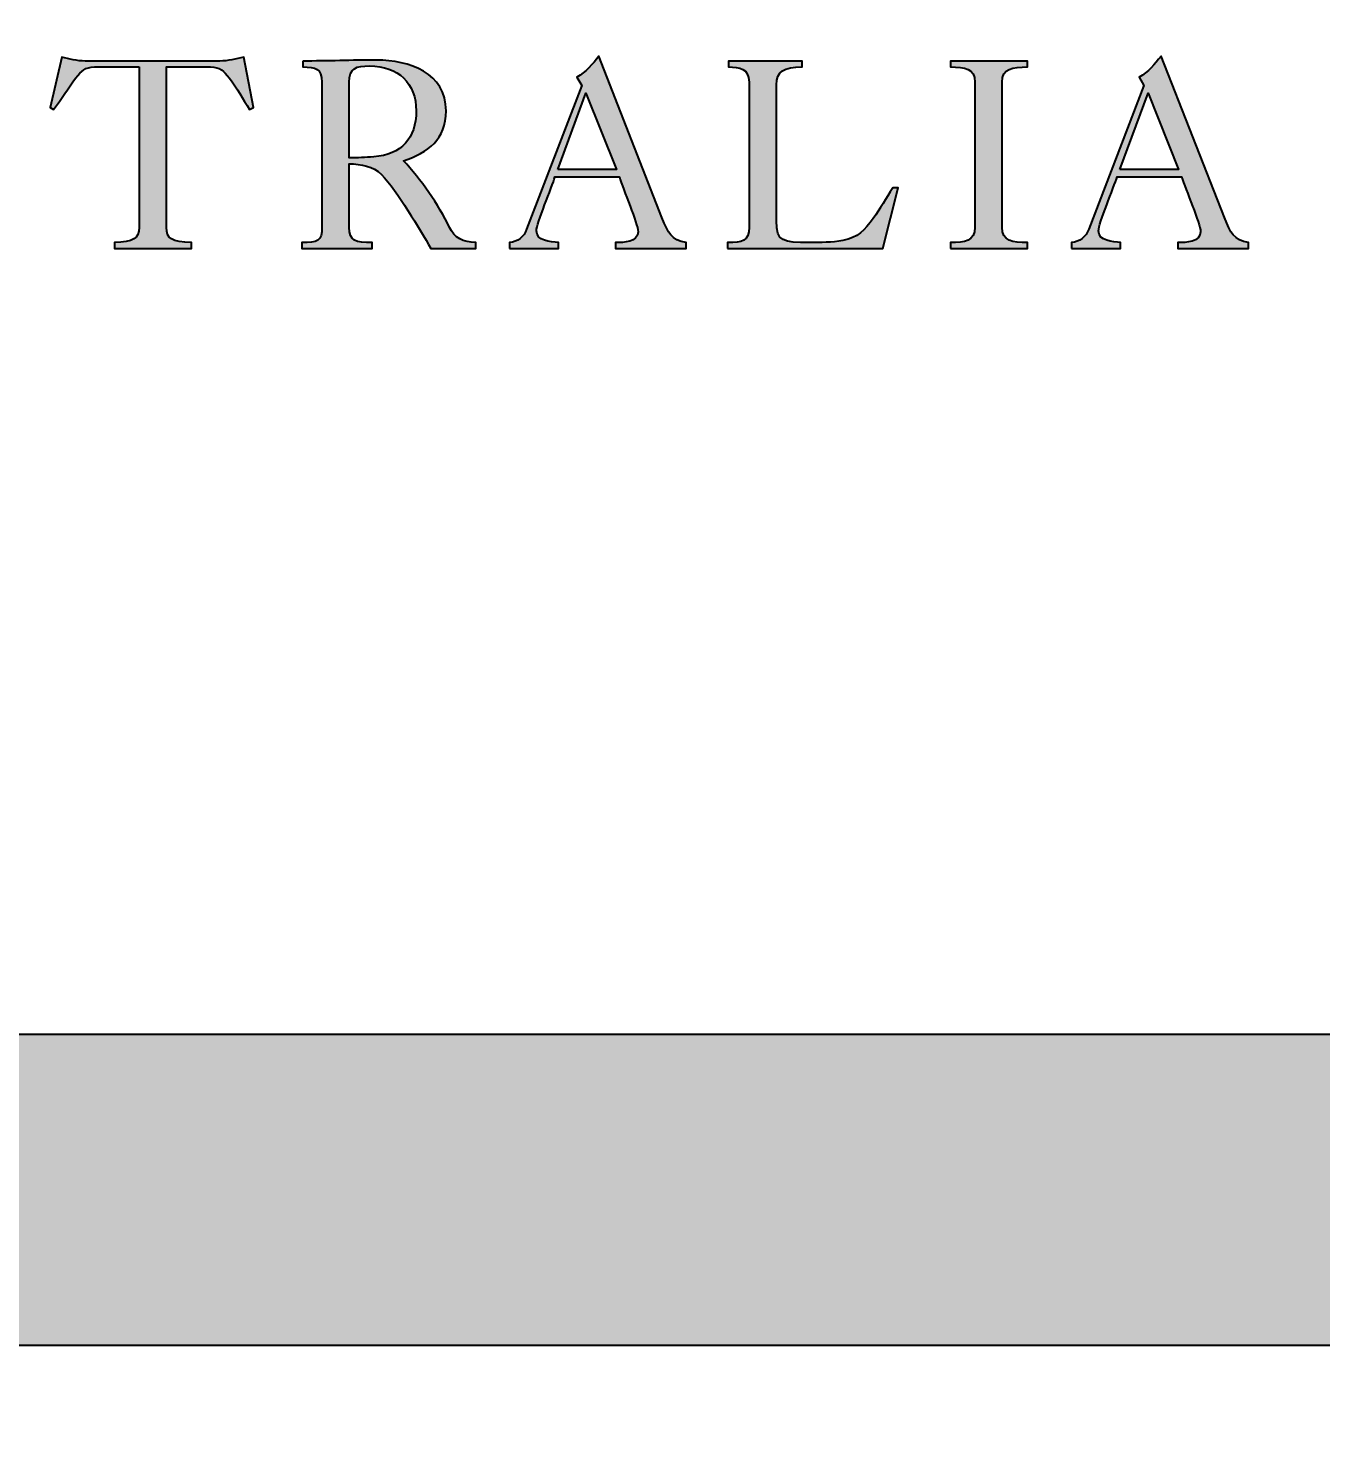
# Model space of a CAD drawing. Header units: millimetres. Extents: x 0 to 420, y 0 to 297.
# Drawn here: x 200.42 to 208.74, y 183.28 to 192.41 of the extents above; entities that cross this region are included whole.
import ezdxf

# ---------------------------------------------------------------- set-up
doc = ezdxf.new("R2010")
doc.units = ezdxf.units.MM
doc.header["$LTSCALE"] = 10
doc.header["$MEASUREMENT"] = 0
for name, color, linetype in [('L25', 1, 'Continuous'), ('T25', 1, 'Continuous'), ('TBLK18', 4, 'Continuous')]:
    doc.layers.add(name, color=color, linetype=linetype)
doc.styles.add('ISO', font='isocp2.shx')
doc.dimstyles.new('SIGNSDIM', dxfattribs={"dimtxt": 2.5, "dimasz": 0.2, "dimexe": 1.5, "dimexo": 2, "dimgap": 1, "dimtad": 1, "dimdec": 4, "dimlfac": 5, "dimrnd": 1, "dimdsep": 46, "dimtxsty": 'ISO', "dimblk": 'SGNDIM', "dimcen": 2.5, "dimse2": 1, "dimadec": 0, "dimazin": 0, "dimtfac": 1, "dimtdec": 4, "dimtix": 1, "dimtmove": 0, "dimatfit": 3, "dimldrblk": 'SGNDIM', "dimfxl": 1, "dimtolj": 1, "dimtzin": 0, "dimarcsym": 0})

# ---------------------------------------------------------------- blocks, each defined once
blk = doc.blocks.new('SGNDIM')
for p, q in [((0, 4.5), (0, -4.5)), ((0, 0), (-1, 0))]:
    blk.add_line(p, q)
blk = doc.blocks.new('*D21')
at = {"layer": 'Defpoints', "color": 0}
for p in [(177.8379, 200.8288), (208.4935, 200.8288), (208.4935, 151.6026)]:
    blk.add_point(p, dxfattribs=at)
at = {"layer": 'T25', "color": 0, "lineweight": -2}
blk.add_line((178.0379, 151.6026), (208.2935, 151.6026), dxfattribs=at)
at = {"layer": 'T25', "color": 0, "lineweight": -2, "xscale": 0.2, "yscale": 0.2, "zscale": 0.2, "rotation": 180}
blk.add_blockref('SGNDIM', (177.8379, 151.6026), dxfattribs=at)
at = {"layer": 'T25', "color": 0, "lineweight": -2, "xscale": 0.2, "yscale": 0.2, "zscale": 0.2}
blk.add_blockref('SGNDIM', (208.4935, 151.6026), dxfattribs=at)
at = {"layer": 'T25', "color": 0, "insert": (193.1657, 153.8526), "char_height": 2.5, "attachment_point": 5, "style": 'ISO'}
blk.add_mtext('\\A1;153', dxfattribs=at)
blk = doc.blocks.new('MR logo')
at = {"layer": 'TBLK18'}
h = blk.add_hatch(color=256, dxfattribs=at)
edge = h.paths.add_edge_path()
edge.add_spline(control_points=[(36.777, -13.893), (36.777, -13.893), (36.205, -13.893), (36.205, -13.893), (36.205, -13.893), (36.079, -13.893), (36.041, -13.943), (35.959, -14.037), (35.959, -14.037), (35.859, -14.163), (35.789, -14.308), (35.676, -14.44), (35.676, -14.44), (35.676, -14.44), (35.632, -14.415), (35.632, -14.415), (35.632, -14.415), (35.632, -14.415), (35.783, -13.767), (35.783, -13.767), (35.783, -13.767), (35.878, -13.792), (35.978, -13.817), (36.085, -13.817), (36.085, -13.817), (36.085, -13.817), (37.815, -13.817), (37.815, -13.817), (37.815, -13.817), (37.922, -13.817), (38.022, -13.792), (38.123, -13.767), (38.123, -13.767), (38.123, -13.767), (38.249, -14.415), (38.249, -14.415), (38.249, -14.415), (38.249, -14.415), (38.198, -14.44), (38.198, -14.44), (38.198, -14.44), (38.11, -14.308), (38.041, -14.163), (37.94, -14.037), (37.94, -14.037), (37.859, -13.943), (37.827, -13.893), (37.695, -13.893), (37.695, -13.893), (37.695, -13.893), (37.129, -13.893), (37.129, -13.893), (37.129, -13.893), (37.129, -13.893), (37.129, -15.956), (37.129, -15.956), (37.129, -15.956), (37.129, -16.106), (37.198, -16.138), (37.45, -16.151), (37.45, -16.151), (37.45, -16.151), (37.45, -16.226), (37.45, -16.226), (37.45, -16.226), (37.45, -16.226), (36.462, -16.226), (36.462, -16.226), (36.462, -16.226), (36.462, -16.226), (36.462, -16.151), (36.462, -16.151), (36.462, -16.151), (36.701, -16.138), (36.777, -16.106), (36.777, -15.956), (36.777, -15.956), (36.777, -15.956), (36.777, -13.893), (36.777, -13.893)], knot_values=[0, 0, 0, 0, 0.05, 0.05, 0.05, 0.05, 0.1, 0.1, 0.1, 0.1, 0.15, 0.15, 0.15, 0.15, 0.2, 0.2, 0.2, 0.2, 0.25, 0.25, 0.25, 0.25, 0.3, 0.3, 0.3, 0.3, 0.35, 0.35, 0.35, 0.35, 0.4, 0.4, 0.4, 0.4, 0.45, 0.45, 0.45, 0.45, 0.5, 0.5, 0.5, 0.5, 0.55, 0.55, 0.55, 0.55, 0.6, 0.6, 0.6, 0.6, 0.65, 0.65, 0.65, 0.65, 0.7, 0.7, 0.7, 0.7, 0.75, 0.75, 0.75, 0.75, 0.8, 0.8, 0.8, 0.8, 0.85, 0.85, 0.85, 0.85, 0.9, 0.9, 0.9, 0.9, 0.95, 0.95, 0.95, 0.95, 1, 1, 1, 1], degree=3, periodic=0)
h = blk.add_hatch(color=256, dxfattribs=at)
edge = h.paths.add_edge_path()
edge.add_spline(control_points=[(38.884, -13.817), (39.198, -13.817), (39.519, -13.805), (39.833, -13.805), (39.833, -13.805), (40.255, -13.805), (40.727, -13.968), (40.727, -14.459), (40.727, -14.459), (40.727, -14.823), (40.5, -14.993), (40.179, -15.1), (40.179, -15.1), (40.4, -15.333), (40.632, -15.666), (40.771, -15.956), (40.771, -15.956), (40.833, -16.088), (40.947, -16.151), (41.11, -16.151), (41.11, -16.151), (41.11, -16.151), (41.11, -16.226), (41.11, -16.226), (41.11, -16.226), (41.11, -16.226), (40.532, -16.226), (40.532, -16.226), (40.532, -16.226), (40.381, -15.974), (40.104, -15.496), (39.896, -15.276), (39.896, -15.276), (39.789, -15.163), (39.632, -15.144), (39.481, -15.138), (39.481, -15.138), (39.481, -15.138), (39.481, -15.956), (39.481, -15.956), (39.481, -15.956), (39.481, -16.132), (39.563, -16.151), (39.777, -16.151), (39.777, -16.151), (39.777, -16.151), (39.777, -16.226), (39.777, -16.226), (39.777, -16.226), (39.777, -16.226), (38.871, -16.226), (38.871, -16.226), (38.871, -16.226), (38.871, -16.226), (38.871, -16.151), (38.871, -16.151), (38.871, -16.151), (39.066, -16.151), (39.142, -16.132), (39.129, -15.956), (39.129, -15.956), (39.129, -15.956), (39.129, -14.088), (39.129, -14.088), (39.129, -14.088), (39.129, -13.912), (39.047, -13.893), (38.884, -13.893), (38.884, -13.893), (38.884, -13.893), (38.884, -13.817), (38.884, -13.817)], knot_values=[0, 0, 0, 0, 0.055556, 0.055556, 0.055556, 0.055556, 0.111111, 0.111111, 0.111111, 0.111111, 0.166667, 0.166667, 0.166667, 0.166667, 0.222222, 0.222222, 0.222222, 0.222222, 0.277778, 0.277778, 0.277778, 0.277778, 0.333333, 0.333333, 0.333333, 0.333333, 0.388889, 0.388889, 0.388889, 0.388889, 0.444444, 0.444444, 0.444444, 0.444444, 0.5, 0.5, 0.5, 0.5, 0.555556, 0.555556, 0.555556, 0.555556, 0.611111, 0.611111, 0.611111, 0.611111, 0.666667, 0.666667, 0.666667, 0.666667, 0.722222, 0.722222, 0.722222, 0.722222, 0.777778, 0.777778, 0.777778, 0.777778, 0.833333, 0.833333, 0.833333, 0.833333, 0.888889, 0.888889, 0.888889, 0.888889, 0.944444, 0.944444, 0.944444, 0.944444, 1, 1, 1, 1], degree=3, periodic=0)
edge = h.paths.add_edge_path(flags=16)
edge.add_spline(control_points=[(40.343, -14.459), (40.343, -14.1), (40.11, -13.88), (39.745, -13.88), (39.745, -13.88), (39.569, -13.88), (39.481, -13.905), (39.481, -14.088), (39.481, -14.088), (39.481, -14.088), (39.481, -15.063), (39.481, -15.063), (39.481, -15.063), (39.588, -15.063), (39.689, -15.056), (39.796, -15.05), (39.796, -15.05), (40.154, -15.018), (40.343, -14.811), (40.343, -14.459)], knot_values=[0, 0, 0, 0, 0.2, 0.2, 0.2, 0.2, 0.4, 0.4, 0.4, 0.4, 0.6, 0.6, 0.6, 0.6, 0.8, 0.8, 0.8, 0.8, 1, 1, 1, 1], degree=3, periodic=0)
h = blk.add_hatch(color=256, dxfattribs=at)
edge = h.paths.add_edge_path(flags=16)
edge.add_spline(control_points=[(42.167, -15.213), (42.167, -15.213), (42.921, -15.213), (42.921, -15.213), (42.921, -15.213), (42.921, -15.213), (42.525, -14.232), (42.525, -14.232), (42.525, -14.232), (42.525, -14.232), (42.167, -15.213), (42.167, -15.213)], knot_values=[0, 0, 0, 0, 0.333333, 0.333333, 0.333333, 0.333333, 0.666667, 0.666667, 0.666667, 0.666667, 1, 1, 1, 1], degree=3, periodic=0)
edge = h.paths.add_edge_path()
edge.add_spline(control_points=[(41.544, -16.226), (41.544, -16.226), (41.544, -16.151), (41.544, -16.151), (41.544, -16.151), (41.645, -16.144), (41.733, -16.075), (41.764, -15.981), (41.764, -15.981), (41.764, -15.981), (42.475, -14.132), (42.475, -14.132), (42.475, -14.132), (42.475, -14.132), (42.412, -14.025), (42.412, -14.025), (42.412, -14.025), (42.525, -13.962), (42.613, -13.855), (42.695, -13.754), (42.695, -13.754), (42.695, -13.754), (43.506, -15.83), (43.506, -15.83), (43.506, -15.83), (43.588, -16.031), (43.626, -16.119), (43.815, -16.151), (43.815, -16.151), (43.815, -16.151), (43.815, -16.226), (43.815, -16.226), (43.815, -16.226), (43.815, -16.226), (42.909, -16.226), (42.909, -16.226), (42.909, -16.226), (42.909, -16.226), (42.909, -16.151), (42.909, -16.151), (42.909, -16.151), (43.01, -16.151), (43.198, -16.151), (43.198, -16.012), (43.198, -16.012), (43.198, -15.912), (43.003, -15.465), (42.959, -15.308), (42.959, -15.308), (42.959, -15.308), (42.129, -15.308), (42.129, -15.308), (42.129, -15.308), (42.091, -15.434), (41.89, -15.912), (41.89, -16), (41.89, -16), (41.89, -16.138), (42.072, -16.138), (42.173, -16.151), (42.173, -16.151), (42.173, -16.151), (42.173, -16.226), (42.173, -16.226), (42.173, -16.226), (42.173, -16.226), (41.544, -16.226), (41.544, -16.226)], knot_values=[0, 0, 0, 0, 0.058824, 0.058824, 0.058824, 0.058824, 0.117647, 0.117647, 0.117647, 0.117647, 0.176471, 0.176471, 0.176471, 0.176471, 0.235294, 0.235294, 0.235294, 0.235294, 0.294118, 0.294118, 0.294118, 0.294118, 0.352941, 0.352941, 0.352941, 0.352941, 0.411765, 0.411765, 0.411765, 0.411765, 0.470588, 0.470588, 0.470588, 0.470588, 0.529412, 0.529412, 0.529412, 0.529412, 0.588235, 0.588235, 0.588235, 0.588235, 0.647059, 0.647059, 0.647059, 0.647059, 0.705882, 0.705882, 0.705882, 0.705882, 0.764706, 0.764706, 0.764706, 0.764706, 0.823529, 0.823529, 0.823529, 0.823529, 0.882353, 0.882353, 0.882353, 0.882353, 0.941176, 0.941176, 0.941176, 0.941176, 1, 1, 1, 1], degree=3, periodic=0)
h = blk.add_hatch(color=256, dxfattribs=at)
edge = h.paths.add_edge_path()
edge.add_spline(control_points=[(44.349, -16.226), (44.349, -16.226), (44.349, -16.151), (44.349, -16.151), (44.349, -16.151), (44.544, -16.151), (44.626, -16.132), (44.626, -15.956), (44.626, -15.956), (44.626, -15.956), (44.626, -14.088), (44.626, -14.088), (44.626, -14.088), (44.626, -13.912), (44.5, -13.893), (44.362, -13.893), (44.362, -13.893), (44.362, -13.893), (44.362, -13.817), (44.362, -13.817), (44.362, -13.817), (44.362, -13.817), (45.311, -13.817), (45.311, -13.817), (45.311, -13.817), (45.311, -13.817), (45.311, -13.893), (45.311, -13.893), (45.311, -13.893), (45.072, -13.893), (44.978, -13.949), (44.978, -14.125), (44.978, -14.125), (44.978, -14.125), (44.978, -15.874), (44.978, -15.874), (44.978, -15.874), (44.978, -16.144), (45.066, -16.151), (45.406, -16.151), (45.406, -16.151), (45.544, -16.151), (45.695, -16.151), (45.833, -16.125), (45.833, -16.125), (46.022, -16.094), (46.116, -15.987), (46.223, -15.842), (46.223, -15.842), (46.311, -15.717), (46.393, -15.585), (46.475, -15.446), (46.475, -15.446), (46.475, -15.446), (46.544, -15.446), (46.544, -15.446), (46.544, -15.446), (46.544, -15.446), (46.349, -16.226), (46.349, -16.226), (46.349, -16.226), (46.349, -16.226), (44.349, -16.226), (44.349, -16.226)], knot_values=[0, 0, 0, 0, 0.0625, 0.0625, 0.0625, 0.0625, 0.125, 0.125, 0.125, 0.125, 0.1875, 0.1875, 0.1875, 0.1875, 0.25, 0.25, 0.25, 0.25, 0.3125, 0.3125, 0.3125, 0.3125, 0.375, 0.375, 0.375, 0.375, 0.4375, 0.4375, 0.4375, 0.4375, 0.5, 0.5, 0.5, 0.5, 0.5625, 0.5625, 0.5625, 0.5625, 0.625, 0.625, 0.625, 0.625, 0.6875, 0.6875, 0.6875, 0.6875, 0.75, 0.75, 0.75, 0.75, 0.8125, 0.8125, 0.8125, 0.8125, 0.875, 0.875, 0.875, 0.875, 0.9375, 0.9375, 0.9375, 0.9375, 1, 1, 1, 1], degree=3, periodic=0)
h = blk.add_hatch(color=256, dxfattribs=at)
edge = h.paths.add_edge_path()
edge.add_spline(control_points=[(47.217, -16.226), (47.217, -16.226), (47.217, -16.151), (47.217, -16.151), (47.217, -16.151), (47.406, -16.151), (47.531, -16.132), (47.531, -15.956), (47.531, -15.956), (47.531, -15.956), (47.531, -14.088), (47.531, -14.088), (47.531, -14.088), (47.531, -13.912), (47.406, -13.893), (47.217, -13.893), (47.217, -13.893), (47.217, -13.893), (47.217, -13.817), (47.217, -13.817), (47.217, -13.817), (47.217, -13.817), (48.211, -13.817), (48.211, -13.817), (48.211, -13.817), (48.211, -13.817), (48.211, -13.893), (48.211, -13.893), (48.211, -13.893), (48.009, -13.893), (47.884, -13.912), (47.884, -14.088), (47.884, -14.088), (47.884, -14.088), (47.884, -15.956), (47.884, -15.956), (47.884, -15.956), (47.884, -16.132), (48.009, -16.151), (48.211, -16.151), (48.211, -16.151), (48.211, -16.151), (48.211, -16.226), (48.211, -16.226), (48.211, -16.226), (48.211, -16.226), (47.217, -16.226), (47.217, -16.226)], knot_values=[0, 0, 0, 0, 0.083333, 0.083333, 0.083333, 0.083333, 0.166667, 0.166667, 0.166667, 0.166667, 0.25, 0.25, 0.25, 0.25, 0.333333, 0.333333, 0.333333, 0.333333, 0.416667, 0.416667, 0.416667, 0.416667, 0.5, 0.5, 0.5, 0.5, 0.583333, 0.583333, 0.583333, 0.583333, 0.666667, 0.666667, 0.666667, 0.666667, 0.75, 0.75, 0.75, 0.75, 0.833333, 0.833333, 0.833333, 0.833333, 0.916667, 0.916667, 0.916667, 0.916667, 1, 1, 1, 1], degree=3, periodic=0)
h = blk.add_hatch(color=256, dxfattribs=at)
edge = h.paths.add_edge_path()
edge.add_spline(control_points=[(48.777, -16.226), (48.777, -16.226), (48.777, -16.151), (48.777, -16.151), (48.777, -16.151), (48.877, -16.144), (48.965, -16.075), (48.997, -15.981), (48.997, -15.981), (48.997, -15.981), (49.708, -14.132), (49.708, -14.132), (49.708, -14.132), (49.708, -14.132), (49.645, -14.025), (49.645, -14.025), (49.645, -14.025), (49.764, -13.962), (49.846, -13.855), (49.928, -13.754), (49.928, -13.754), (49.928, -13.754), (50.745, -15.83), (50.745, -15.83), (50.745, -15.83), (50.821, -16.031), (50.865, -16.119), (51.053, -16.151), (51.053, -16.151), (51.053, -16.151), (51.053, -16.226), (51.053, -16.226), (51.053, -16.226), (51.053, -16.226), (50.142, -16.226), (50.142, -16.226), (50.142, -16.226), (50.142, -16.226), (50.142, -16.151), (50.142, -16.151), (50.142, -16.151), (50.248, -16.151), (50.437, -16.151), (50.437, -16.012), (50.437, -16.012), (50.437, -15.912), (50.242, -15.465), (50.192, -15.308), (50.192, -15.308), (50.192, -15.308), (49.362, -15.308), (49.362, -15.308), (49.362, -15.308), (49.324, -15.434), (49.123, -15.912), (49.123, -16), (49.123, -16), (49.123, -16.138), (49.311, -16.138), (49.406, -16.151), (49.406, -16.151), (49.406, -16.151), (49.406, -16.226), (49.406, -16.226), (49.406, -16.226), (49.406, -16.226), (48.777, -16.226), (48.777, -16.226)], knot_values=[0, 0, 0, 0, 0.058824, 0.058824, 0.058824, 0.058824, 0.117647, 0.117647, 0.117647, 0.117647, 0.176471, 0.176471, 0.176471, 0.176471, 0.235294, 0.235294, 0.235294, 0.235294, 0.294118, 0.294118, 0.294118, 0.294118, 0.352941, 0.352941, 0.352941, 0.352941, 0.411765, 0.411765, 0.411765, 0.411765, 0.470588, 0.470588, 0.470588, 0.470588, 0.529412, 0.529412, 0.529412, 0.529412, 0.588235, 0.588235, 0.588235, 0.588235, 0.647059, 0.647059, 0.647059, 0.647059, 0.705882, 0.705882, 0.705882, 0.705882, 0.764706, 0.764706, 0.764706, 0.764706, 0.823529, 0.823529, 0.823529, 0.823529, 0.882353, 0.882353, 0.882353, 0.882353, 0.941176, 0.941176, 0.941176, 0.941176, 1, 1, 1, 1], degree=3, periodic=0)
edge = h.paths.add_edge_path(flags=16)
edge.add_spline(control_points=[(49.399, -15.213), (49.399, -15.213), (50.154, -15.213), (50.154, -15.213), (50.154, -15.213), (50.154, -15.213), (49.764, -14.232), (49.764, -14.232), (49.764, -14.232), (49.764, -14.232), (49.399, -15.213), (49.399, -15.213)], knot_values=[0, 0, 0, 0, 0.333333, 0.333333, 0.333333, 0.333333, 0.666667, 0.666667, 0.666667, 0.666667, 1, 1, 1, 1], degree=3, periodic=0)
for points, knots in [([(36.777, -13.893), (36.777, -13.893), (36.205, -13.893), (36.205, -13.893), (36.205, -13.893), (36.079, -13.893), (36.041, -13.943), (35.959, -14.037), (35.959, -14.037), (35.859, -14.163), (35.789, -14.308), (35.676, -14.44), (35.676, -14.44), (35.676, -14.44), (35.632, -14.415), (35.632, -14.415), (35.632, -14.415), (35.632, -14.415), (35.783, -13.767), (35.783, -13.767), (35.783, -13.767), (35.878, -13.792), (35.978, -13.817), (36.085, -13.817), (36.085, -13.817), (36.085, -13.817), (37.815, -13.817), (37.815, -13.817), (37.815, -13.817), (37.922, -13.817), (38.022, -13.792), (38.123, -13.767), (38.123, -13.767), (38.123, -13.767), (38.249, -14.415), (38.249, -14.415), (38.249, -14.415), (38.249, -14.415), (38.198, -14.44), (38.198, -14.44), (38.198, -14.44), (38.11, -14.308), (38.041, -14.163), (37.94, -14.037), (37.94, -14.037), (37.859, -13.943), (37.827, -13.893), (37.695, -13.893), (37.695, -13.893), (37.695, -13.893), (37.129, -13.893), (37.129, -13.893), (37.129, -13.893), (37.129, -13.893), (37.129, -15.956), (37.129, -15.956), (37.129, -15.956), (37.129, -16.106), (37.198, -16.138), (37.45, -16.151), (37.45, -16.151), (37.45, -16.151), (37.45, -16.226), (37.45, -16.226), (37.45, -16.226), (37.45, -16.226), (36.462, -16.226), (36.462, -16.226), (36.462, -16.226), (36.462, -16.226), (36.462, -16.151), (36.462, -16.151), (36.462, -16.151), (36.701, -16.138), (36.777, -16.106), (36.777, -15.956), (36.777, -15.956), (36.777, -15.956), (36.777, -13.893), (36.777, -13.893)], [0, 0, 0, 0, 0.05, 0.05, 0.05, 0.05, 0.1, 0.1, 0.1, 0.1, 0.15, 0.15, 0.15, 0.15, 0.2, 0.2, 0.2, 0.2, 0.25, 0.25, 0.25, 0.25, 0.3, 0.3, 0.3, 0.3, 0.35, 0.35, 0.35, 0.35, 0.4, 0.4, 0.4, 0.4, 0.45, 0.45, 0.45, 0.45, 0.5, 0.5, 0.5, 0.5, 0.55, 0.55, 0.55, 0.55, 0.6, 0.6, 0.6, 0.6, 0.65, 0.65, 0.65, 0.65, 0.7, 0.7, 0.7, 0.7, 0.75, 0.75, 0.75, 0.75, 0.8, 0.8, 0.8, 0.8, 0.85, 0.85, 0.85, 0.85, 0.9, 0.9, 0.9, 0.9, 0.95, 0.95, 0.95, 0.95, 1, 1, 1, 1]), ([(38.884, -13.817), (39.198, -13.817), (39.519, -13.805), (39.833, -13.805), (39.833, -13.805), (40.255, -13.805), (40.727, -13.968), (40.727, -14.459), (40.727, -14.459), (40.727, -14.823), (40.5, -14.993), (40.179, -15.1), (40.179, -15.1), (40.4, -15.333), (40.632, -15.666), (40.771, -15.956), (40.771, -15.956), (40.833, -16.088), (40.947, -16.151), (41.11, -16.151), (41.11, -16.151), (41.11, -16.151), (41.11, -16.226), (41.11, -16.226), (41.11, -16.226), (41.11, -16.226), (40.532, -16.226), (40.532, -16.226), (40.532, -16.226), (40.381, -15.974), (40.104, -15.496), (39.896, -15.276), (39.896, -15.276), (39.789, -15.163), (39.632, -15.144), (39.481, -15.138), (39.481, -15.138), (39.481, -15.138), (39.481, -15.956), (39.481, -15.956), (39.481, -15.956), (39.481, -16.132), (39.563, -16.151), (39.777, -16.151), (39.777, -16.151), (39.777, -16.151), (39.777, -16.226), (39.777, -16.226), (39.777, -16.226), (39.777, -16.226), (38.871, -16.226), (38.871, -16.226), (38.871, -16.226), (38.871, -16.226), (38.871, -16.151), (38.871, -16.151), (38.871, -16.151), (39.066, -16.151), (39.142, -16.132), (39.129, -15.956), (39.129, -15.956), (39.129, -15.956), (39.129, -14.088), (39.129, -14.088), (39.129, -14.088), (39.129, -13.912), (39.047, -13.893), (38.884, -13.893), (38.884, -13.893), (38.884, -13.893), (38.884, -13.817), (38.884, -13.817)], [0, 0, 0, 0, 0.055556, 0.055556, 0.055556, 0.055556, 0.111111, 0.111111, 0.111111, 0.111111, 0.166667, 0.166667, 0.166667, 0.166667, 0.222222, 0.222222, 0.222222, 0.222222, 0.277778, 0.277778, 0.277778, 0.277778, 0.333333, 0.333333, 0.333333, 0.333333, 0.388889, 0.388889, 0.388889, 0.388889, 0.444444, 0.444444, 0.444444, 0.444444, 0.5, 0.5, 0.5, 0.5, 0.555556, 0.555556, 0.555556, 0.555556, 0.611111, 0.611111, 0.611111, 0.611111, 0.666667, 0.666667, 0.666667, 0.666667, 0.722222, 0.722222, 0.722222, 0.722222, 0.777778, 0.777778, 0.777778, 0.777778, 0.833333, 0.833333, 0.833333, 0.833333, 0.888889, 0.888889, 0.888889, 0.888889, 0.944444, 0.944444, 0.944444, 0.944444, 1, 1, 1, 1]), ([(41.544, -16.226), (41.544, -16.226), (41.544, -16.151), (41.544, -16.151), (41.544, -16.151), (41.645, -16.144), (41.733, -16.075), (41.764, -15.981), (41.764, -15.981), (41.764, -15.981), (42.475, -14.132), (42.475, -14.132), (42.475, -14.132), (42.475, -14.132), (42.412, -14.025), (42.412, -14.025), (42.412, -14.025), (42.525, -13.962), (42.613, -13.855), (42.695, -13.754), (42.695, -13.754), (42.695, -13.754), (43.506, -15.83), (43.506, -15.83), (43.506, -15.83), (43.588, -16.031), (43.626, -16.119), (43.815, -16.151), (43.815, -16.151), (43.815, -16.151), (43.815, -16.226), (43.815, -16.226), (43.815, -16.226), (43.815, -16.226), (42.909, -16.226), (42.909, -16.226), (42.909, -16.226), (42.909, -16.226), (42.909, -16.151), (42.909, -16.151), (42.909, -16.151), (43.01, -16.151), (43.198, -16.151), (43.198, -16.012), (43.198, -16.012), (43.198, -15.912), (43.003, -15.465), (42.959, -15.308), (42.959, -15.308), (42.959, -15.308), (42.129, -15.308), (42.129, -15.308), (42.129, -15.308), (42.091, -15.434), (41.89, -15.912), (41.89, -16), (41.89, -16), (41.89, -16.138), (42.072, -16.138), (42.173, -16.151), (42.173, -16.151), (42.173, -16.151), (42.173, -16.226), (42.173, -16.226), (42.173, -16.226), (42.173, -16.226), (41.544, -16.226), (41.544, -16.226)], [0, 0, 0, 0, 0.058824, 0.058824, 0.058824, 0.058824, 0.117647, 0.117647, 0.117647, 0.117647, 0.176471, 0.176471, 0.176471, 0.176471, 0.235294, 0.235294, 0.235294, 0.235294, 0.294118, 0.294118, 0.294118, 0.294118, 0.352941, 0.352941, 0.352941, 0.352941, 0.411765, 0.411765, 0.411765, 0.411765, 0.470588, 0.470588, 0.470588, 0.470588, 0.529412, 0.529412, 0.529412, 0.529412, 0.588235, 0.588235, 0.588235, 0.588235, 0.647059, 0.647059, 0.647059, 0.647059, 0.705882, 0.705882, 0.705882, 0.705882, 0.764706, 0.764706, 0.764706, 0.764706, 0.823529, 0.823529, 0.823529, 0.823529, 0.882353, 0.882353, 0.882353, 0.882353, 0.941176, 0.941176, 0.941176, 0.941176, 1, 1, 1, 1]), ([(44.349, -16.226), (44.349, -16.226), (44.349, -16.151), (44.349, -16.151), (44.349, -16.151), (44.544, -16.151), (44.626, -16.132), (44.626, -15.956), (44.626, -15.956), (44.626, -15.956), (44.626, -14.088), (44.626, -14.088), (44.626, -14.088), (44.626, -13.912), (44.5, -13.893), (44.362, -13.893), (44.362, -13.893), (44.362, -13.893), (44.362, -13.817), (44.362, -13.817), (44.362, -13.817), (44.362, -13.817), (45.311, -13.817), (45.311, -13.817), (45.311, -13.817), (45.311, -13.817), (45.311, -13.893), (45.311, -13.893), (45.311, -13.893), (45.072, -13.893), (44.978, -13.949), (44.978, -14.125), (44.978, -14.125), (44.978, -14.125), (44.978, -15.874), (44.978, -15.874), (44.978, -15.874), (44.978, -16.144), (45.066, -16.151), (45.406, -16.151), (45.406, -16.151), (45.544, -16.151), (45.695, -16.151), (45.833, -16.125), (45.833, -16.125), (46.022, -16.094), (46.116, -15.987), (46.223, -15.842), (46.223, -15.842), (46.311, -15.717), (46.393, -15.585), (46.475, -15.446), (46.475, -15.446), (46.475, -15.446), (46.544, -15.446), (46.544, -15.446), (46.544, -15.446), (46.544, -15.446), (46.349, -16.226), (46.349, -16.226), (46.349, -16.226), (46.349, -16.226), (44.349, -16.226), (44.349, -16.226)], [0, 0, 0, 0, 0.0625, 0.0625, 0.0625, 0.0625, 0.125, 0.125, 0.125, 0.125, 0.1875, 0.1875, 0.1875, 0.1875, 0.25, 0.25, 0.25, 0.25, 0.3125, 0.3125, 0.3125, 0.3125, 0.375, 0.375, 0.375, 0.375, 0.4375, 0.4375, 0.4375, 0.4375, 0.5, 0.5, 0.5, 0.5, 0.5625, 0.5625, 0.5625, 0.5625, 0.625, 0.625, 0.625, 0.625, 0.6875, 0.6875, 0.6875, 0.6875, 0.75, 0.75, 0.75, 0.75, 0.8125, 0.8125, 0.8125, 0.8125, 0.875, 0.875, 0.875, 0.875, 0.9375, 0.9375, 0.9375, 0.9375, 1, 1, 1, 1]), ([(47.217, -16.226), (47.217, -16.226), (47.217, -16.151), (47.217, -16.151), (47.217, -16.151), (47.406, -16.151), (47.531, -16.132), (47.531, -15.956), (47.531, -15.956), (47.531, -15.956), (47.531, -14.088), (47.531, -14.088), (47.531, -14.088), (47.531, -13.912), (47.406, -13.893), (47.217, -13.893), (47.217, -13.893), (47.217, -13.893), (47.217, -13.817), (47.217, -13.817), (47.217, -13.817), (47.217, -13.817), (48.211, -13.817), (48.211, -13.817), (48.211, -13.817), (48.211, -13.817), (48.211, -13.893), (48.211, -13.893), (48.211, -13.893), (48.009, -13.893), (47.884, -13.912), (47.884, -14.088), (47.884, -14.088), (47.884, -14.088), (47.884, -15.956), (47.884, -15.956), (47.884, -15.956), (47.884, -16.132), (48.009, -16.151), (48.211, -16.151), (48.211, -16.151), (48.211, -16.151), (48.211, -16.226), (48.211, -16.226), (48.211, -16.226), (48.211, -16.226), (47.217, -16.226), (47.217, -16.226)], [0, 0, 0, 0, 0.083333, 0.083333, 0.083333, 0.083333, 0.166667, 0.166667, 0.166667, 0.166667, 0.25, 0.25, 0.25, 0.25, 0.333333, 0.333333, 0.333333, 0.333333, 0.416667, 0.416667, 0.416667, 0.416667, 0.5, 0.5, 0.5, 0.5, 0.583333, 0.583333, 0.583333, 0.583333, 0.666667, 0.666667, 0.666667, 0.666667, 0.75, 0.75, 0.75, 0.75, 0.833333, 0.833333, 0.833333, 0.833333, 0.916667, 0.916667, 0.916667, 0.916667, 1, 1, 1, 1]), ([(48.777, -16.226), (48.777, -16.226), (48.777, -16.151), (48.777, -16.151), (48.777, -16.151), (48.877, -16.144), (48.965, -16.075), (48.997, -15.981), (48.997, -15.981), (48.997, -15.981), (49.708, -14.132), (49.708, -14.132), (49.708, -14.132), (49.708, -14.132), (49.645, -14.025), (49.645, -14.025), (49.645, -14.025), (49.764, -13.962), (49.846, -13.855), (49.928, -13.754), (49.928, -13.754), (49.928, -13.754), (50.745, -15.83), (50.745, -15.83), (50.745, -15.83), (50.821, -16.031), (50.865, -16.119), (51.053, -16.151), (51.053, -16.151), (51.053, -16.151), (51.053, -16.226), (51.053, -16.226), (51.053, -16.226), (51.053, -16.226), (50.142, -16.226), (50.142, -16.226), (50.142, -16.226), (50.142, -16.226), (50.142, -16.151), (50.142, -16.151), (50.142, -16.151), (50.248, -16.151), (50.437, -16.151), (50.437, -16.012), (50.437, -16.012), (50.437, -15.912), (50.242, -15.465), (50.192, -15.308), (50.192, -15.308), (50.192, -15.308), (49.362, -15.308), (49.362, -15.308), (49.362, -15.308), (49.324, -15.434), (49.123, -15.912), (49.123, -16), (49.123, -16), (49.123, -16.138), (49.311, -16.138), (49.406, -16.151), (49.406, -16.151), (49.406, -16.151), (49.406, -16.226), (49.406, -16.226), (49.406, -16.226), (49.406, -16.226), (48.777, -16.226), (48.777, -16.226)], [0, 0, 0, 0, 0.058824, 0.058824, 0.058824, 0.058824, 0.117647, 0.117647, 0.117647, 0.117647, 0.176471, 0.176471, 0.176471, 0.176471, 0.235294, 0.235294, 0.235294, 0.235294, 0.294118, 0.294118, 0.294118, 0.294118, 0.352941, 0.352941, 0.352941, 0.352941, 0.411765, 0.411765, 0.411765, 0.411765, 0.470588, 0.470588, 0.470588, 0.470588, 0.529412, 0.529412, 0.529412, 0.529412, 0.588235, 0.588235, 0.588235, 0.588235, 0.647059, 0.647059, 0.647059, 0.647059, 0.705882, 0.705882, 0.705882, 0.705882, 0.764706, 0.764706, 0.764706, 0.764706, 0.823529, 0.823529, 0.823529, 0.823529, 0.882353, 0.882353, 0.882353, 0.882353, 0.941176, 0.941176, 0.941176, 0.941176, 1, 1, 1, 1]), ([(40.343, -14.459), (40.343, -14.1), (40.11, -13.88), (39.745, -13.88), (39.745, -13.88), (39.569, -13.88), (39.481, -13.905), (39.481, -14.088), (39.481, -14.088), (39.481, -14.088), (39.481, -15.063), (39.481, -15.063), (39.481, -15.063), (39.588, -15.063), (39.689, -15.056), (39.796, -15.05), (39.796, -15.05), (40.154, -15.018), (40.343, -14.811), (40.343, -14.459)], [0, 0, 0, 0, 0.2, 0.2, 0.2, 0.2, 0.4, 0.4, 0.4, 0.4, 0.6, 0.6, 0.6, 0.6, 0.8, 0.8, 0.8, 0.8, 1, 1, 1, 1]), ([(42.167, -15.213), (42.167, -15.213), (42.921, -15.213), (42.921, -15.213), (42.921, -15.213), (42.921, -15.213), (42.525, -14.232), (42.525, -14.232), (42.525, -14.232), (42.525, -14.232), (42.167, -15.213), (42.167, -15.213)], [0, 0, 0, 0, 0.333333, 0.333333, 0.333333, 0.333333, 0.666667, 0.666667, 0.666667, 0.666667, 1, 1, 1, 1]), ([(49.399, -15.213), (49.399, -15.213), (50.154, -15.213), (50.154, -15.213), (50.154, -15.213), (50.154, -15.213), (49.764, -14.232), (49.764, -14.232), (49.764, -14.232), (49.764, -14.232), (49.399, -15.213), (49.399, -15.213)], [0, 0, 0, 0, 0.333333, 0.333333, 0.333333, 0.333333, 0.666667, 0.666667, 0.666667, 0.666667, 1, 1, 1, 1])]:
    blk.add_open_spline(points, degree=3, knots=knots, dxfattribs=at)

msp = doc.modelspace()

# ---------------------------------------------------------------- hatches: boundary and pattern name
at = {"layer": 'L25'}
h = msp.add_hatch(color=256, dxfattribs=at)
edge = h.paths.add_edge_path(flags=16)
edge.add_line((136.52899, 192.602566), (136.52899, 232.602566))
edge.add_arc((143.195657, 232.602566), 6.666667, 90, 180, ccw=False)
edge.add_line((143.195657, 239.269233), (243.135687, 239.269233))
edge.add_arc((243.135687, 232.602566), 6.666667, 0, 90, ccw=False)
edge.add_line((249.802353, 232.602566), (249.802353, 192.602566))
edge.add_arc((243.135687, 192.602566), 6.666667, 270, 360, ccw=False)
edge.add_line((243.135687, 185.9359), (143.195657, 185.9359))
edge.add_arc((143.195657, 192.602566), 6.666667, 180, 270, ccw=False)
edge = h.paths.add_edge_path()
edge.add_line((134.52899, 192.602566), (134.52899, 232.602566))
edge.add_arc((143.195657, 232.602566), 8.666667, 90, 180, ccw=False)
edge.add_line((143.195657, 241.269233), (243.135687, 241.269233))
edge.add_arc((243.135687, 232.602566), 8.666667, 0, 90, ccw=False)
edge.add_line((251.802353, 232.602566), (251.802353, 192.602566))
edge.add_arc((243.135687, 192.602566), 8.666667, 270, 360, ccw=False)
edge.add_line((243.135687, 183.9359), (143.195657, 183.9359))
edge.add_arc((143.195657, 192.602566), 8.666667, 180, 270, ccw=False)

# ---------------------------------------------------------------- linework, layer by layer
for points in [[(134.52899, 192.602566), (134.52899, 232.602566, -0.41421356), (143.195657, 241.269233), (243.135687, 241.269233, -0.41421356), (251.802353, 232.602566), (251.802353, 192.602566, -0.41421356), (243.135687, 183.9359), (143.195657, 183.9359, -0.41421356)], [(136.52899, 192.602566), (136.52899, 232.602566, -0.41421356), (143.195657, 239.269233), (243.135687, 239.269233, -0.41421356), (249.802353, 232.602566), (249.802353, 192.602566, -0.41421356), (243.135687, 185.9359), (143.195657, 185.9359, -0.41421356)]]:
    msp.add_lwpolyline(points, format="xyb", close=True, dxfattribs=at)

# ---------------------------------------------------------------- block references
at = {"layer": 'L25', "xscale": 0.5, "yscale": 0.5, "zscale": 0.5}
msp.add_blockref('MR logo', (182.744797, 199.10415), dxfattribs=at)

# ---------------------------------------------------------------- dimensions: what is measured, and where the dimension line sits
at = {"layer": 'T25'}
dim = msp.add_linear_dim(base=(208.493473, 151.602566), p1=(177.83787, 200.828779), p2=(208.493473, 200.828779), dimstyle='SIGNSDIM', override={"dimse1": 1}, dxfattribs=at)
dim.commit()
dim.dimension.update_dxf_attribs({"geometry": '*D21', "text_midpoint": (193.165672, 153.852566)})

doc.saveas('drawing.dxf')
